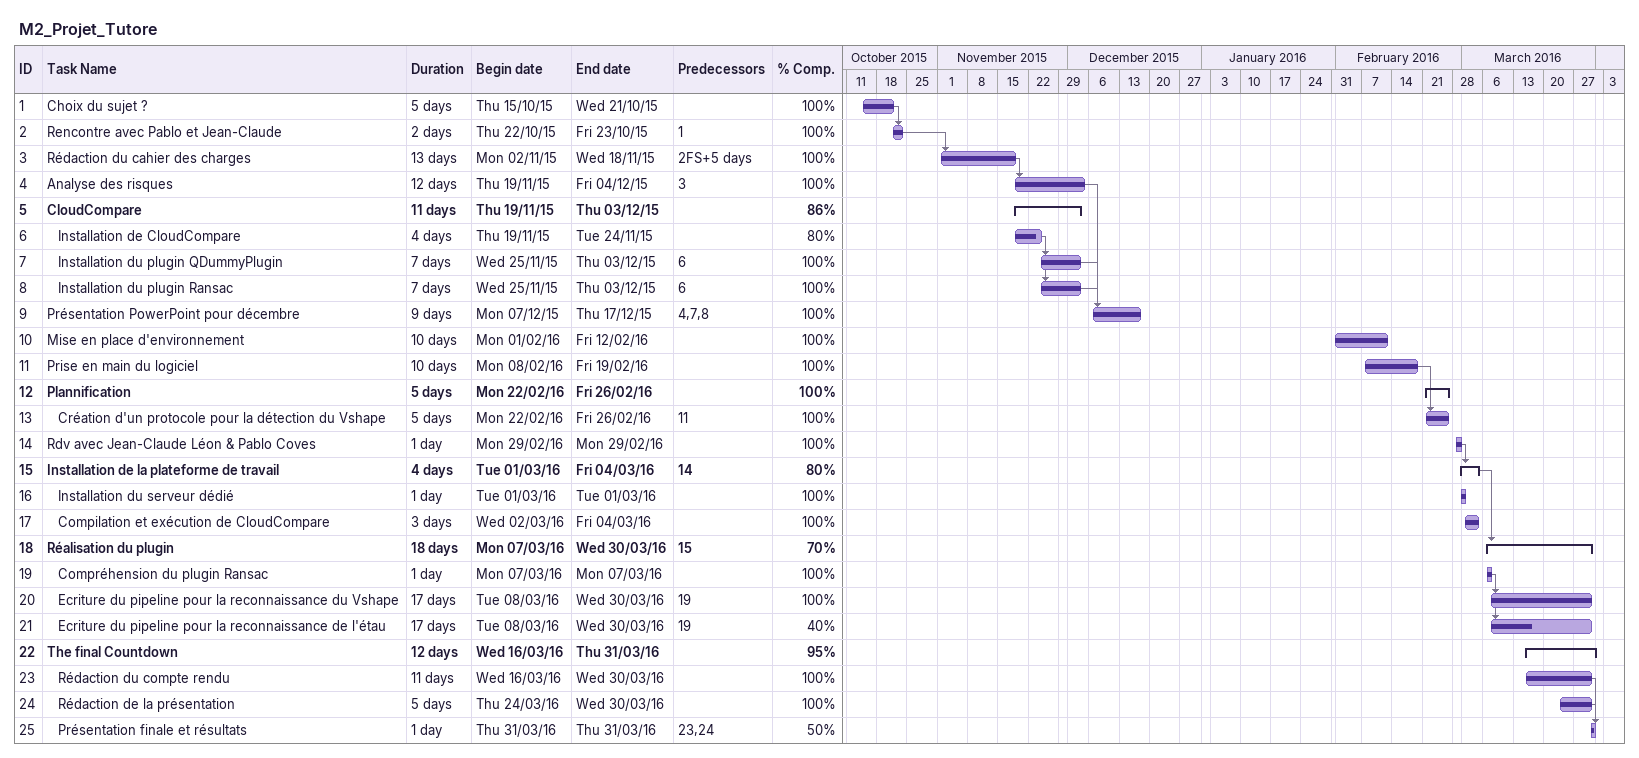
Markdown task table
M2_Projet_Tutore

| ID | Level | Task | Duration | Start | Finish | Predecessors | % complete |
|---|---|---|---|---|---|---|---|
| 1 | 1 | Choix du sujet ? | 5d | 2015-10-15 | 2015-10-21 |  | 100 |
| 2 | 1 | Rencontre avec Pablo et Jean-Claude | 2d | 2015-10-22 | 2015-10-23 | 1 | 100 |
| 3 | 1 | Rédaction du cahier des charges | 13d | 2015-11-02 | 2015-11-18 | 2FS+5d | 100 |
| 4 | 1 | Analyse des risques | 12d | 2015-11-19 | 2015-12-04 | 3 | 100 |
| 5 | 1 | **CloudCompare** | 11d | 2015-11-19 | 2015-12-03 |  | 86 |
| 6 | 2 | Installation de CloudCompare | 4d | 2015-11-19 | 2015-11-24 |  | 80 |
| 7 | 2 | Installation du plugin QDummyPlugin | 7d | 2015-11-25 | 2015-12-03 | 6 | 100 |
| 8 | 2 | Installation du plugin Ransac | 7d | 2015-11-25 | 2015-12-03 | 6 | 100 |
| 9 | 1 | Présentation PowerPoint pour décembre | 9d | 2015-12-07 | 2015-12-17 | 4, 7, 8 | 100 |
| 10 | 1 | Mise en place d'environnement | 10d | 2016-02-01 | 2016-02-12 |  | 100 |
| 11 | 1 | Prise en main du logiciel | 10d | 2016-02-08 | 2016-02-19 |  | 100 |
| 12 | 1 | **Plannification** | 5d | 2016-02-22 | 2016-02-26 |  | 100 |
| 13 | 2 | Création d'un protocole pour la détection du Vshape | 5d | 2016-02-22 | 2016-02-26 | 11 | 100 |
| 14 | 1 | Rdv avec Jean-Claude Léon & Pablo Coves | 1d | 2016-02-29 | 2016-02-29 |  | 100 |
| 15 | 1 | **Installation de la plateforme de travail** | 4d | 2016-03-01 | 2016-03-04 | 14 | 80 |
| 16 | 2 | Installation du serveur dédié | 1d | 2016-03-01 | 2016-03-01 |  | 100 |
| 17 | 2 | Compilation et exécution de CloudCompare | 3d | 2016-03-02 | 2016-03-04 |  | 100 |
| 18 | 1 | **Réalisation du plugin** | 18d | 2016-03-07 | 2016-03-30 | 15 | 70 |
| 19 | 2 | Compréhension du plugin Ransac | 1d | 2016-03-07 | 2016-03-07 |  | 100 |
| 20 | 2 | Ecriture du pipeline pour la reconnaissance du Vshape | 17d | 2016-03-08 | 2016-03-30 | 19 | 100 |
| 21 | 2 | Ecriture du pipeline pour la reconnaissance de l'étau | 17d | 2016-03-08 | 2016-03-30 | 19 | 40 |
| 22 | 1 | **The final Countdown** | 12d | 2016-03-16 | 2016-03-31 |  | 95 |
| 23 | 2 | Rédaction du compte rendu | 11d | 2016-03-16 | 2016-03-30 |  | 100 |
| 24 | 2 | Rédaction de la présentation | 5d | 2016-03-24 | 2016-03-30 |  | 100 |
| 25 | 2 | Présentation finale et résultats | 1d | 2016-03-31 | 2016-03-31 | 23, 24 | 50 |
